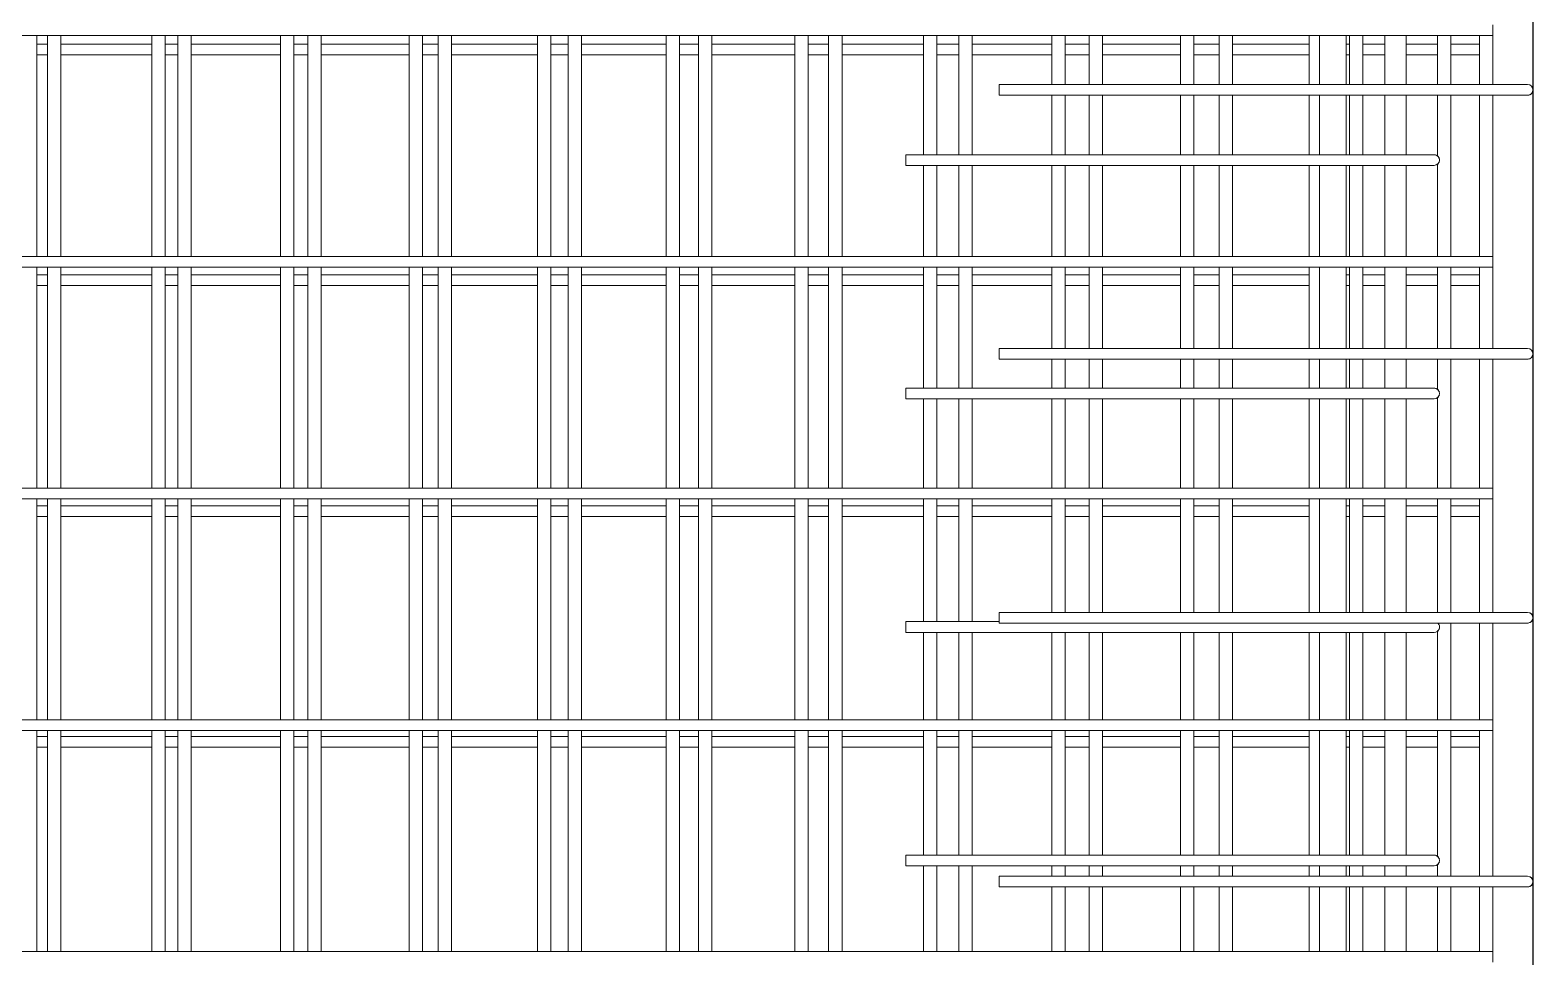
# Model space of a CAD drawing. Header units: millimetres. Extents: x 6744 to 22888, y -3063 to 10037.
# Drawn here: x 11192 to 12319, y 1416 to 2110 of the extents above; entities that cross this region are included whole.
import ezdxf

# ---------------------------------------------------------------- set-up
doc = ezdxf.new("R2010")
doc.units = ezdxf.units.MM
doc.layers.add('A-WALL', color=113, linetype='Continuous', lineweight=25)
doc.layers.add('S-RBAR', color=171, linetype='Continuous', lineweight=18)

msp = doc.modelspace()

# ---------------------------------------------------------------- linework, layer by layer
at = {"layer": 'A-WALL'}
msp.add_line((12318.56745, 2200), (12318.56745, -445), dxfattribs=at)
at = {"layer": 'S-RBAR'}
for p, q in [((10132.56745, 2106.15651), (12288.56745, 2106.15651)), ((11197.44562, 1940.59868), (11197.44562, 2106.15651)), ((11205.56745, 1940.59868), (11205.56745, 2106.15651)), ((11215.56745, 1940.59868), (11215.56745, 2106.15651)), ((11283.78178, 1940.59868), (11283.78178, 2106.15651)), ((11293.78178, 1940.59868), (11293.78178, 2106.15651)), ((11303.11291, 1940.59868), (11303.11291, 2106.15651)), ((11313.11291, 1940.59868), (11313.11291, 2106.15651)), ((11380.11794, 1940.59868), (11380.11794, 2106.15651)), ((11390.11794, 1940.59868), (11390.11794, 2106.15651)), ((11400.65836, 1940.59868), (11400.65836, 2106.15651)), ((11410.65836, 1940.59868), (11410.65836, 2106.15651)), ((11476.4541, 1940.59868), (11476.4541, 2106.15651)), ((11486.4541, 1940.59868), (11486.4541, 2106.15651)), ((11498.20382, 1940.59868), (11498.20382, 2106.15651)), ((11508.20382, 1940.59868), (11508.20382, 2106.15651)), ((11572.79026, 1940.59868), (11572.79026, 2106.15651)), ((11582.79026, 1940.59868), (11582.79026, 2106.15651)), ((11595.74927, 1940.59868), (11595.74927, 2106.15651)), ((11605.74927, 1940.59868), (11605.74927, 2106.15651)), ((11669.12642, 1940.59868), (11669.12642, 2106.15651)), ((11679.12642, 1940.59868), (11679.12642, 2106.15651)), ((11693.29473, 1940.59868), (11693.29473, 2106.15651)), ((11703.29473, 1940.59868), (11703.29473, 2106.15651)), ((11765.46258, 1940.59868), (11765.46258, 2106.15651)), ((11775.46258, 1940.59868), (11775.46258, 2106.15651)), ((11790.84018, 1940.59868), (11790.84018, 2106.15651)), ((11800.84018, 1940.59868), (11800.84018, 2106.15651)), ((11861.79874, 2016.79561), (11861.79874, 2106.15651)), ((11871.79874, 2016.79561), (11871.79874, 2106.15651)), ((11888.38564, 2016.79561), (11888.38564, 2106.15651)), ((11898.38564, 2016.79561), (11898.38564, 2106.15651)), ((11958.1349, 2069.33333), (11958.1349, 2106.15651)), ((11968.1349, 2069.33333), (11968.1349, 2106.15651)), ((11985.93109, 2069.33333), (11985.93109, 2106.15651)), ((11995.93109, 2069.33333), (11995.93109, 2106.15651)), ((12054.47106, 2069.33333), (12054.47106, 2106.15651)), ((12064.47106, 2069.33333), (12064.47106, 2106.15651)), ((12083.47655, 2069.33333), (12083.47655, 2106.15651)), ((12093.47655, 2069.33333), (12093.47655, 2106.15651)), ((12150.80722, 2069.33333), (12150.80722, 2106.15651)), ((12158.56541, 2069.33333), (12158.56541, 2106.15651)), ((12178.56541, 2069.33333), (12178.56541, 2106.15651)), ((12181.022, 2069.33333), (12181.022, 2106.15651)), ((12191.022, 2069.33333), (12191.022, 2106.15651)), ((12207.56745, 2069.33333), (12207.56745, 2106.15651)), ((12223.56745, 2069.33333), (12223.56745, 2106.15651)), ((12247.14338, 2069.33333), (12247.14338, 2106.15651)), ((12257.14338, 2069.33333), (12257.14338, 2106.15651)), ((12278.56745, 2069.33333), (12278.56745, 2106.15651)), ((12288.56745, 2106.15651), (12288.56745, 2114.15651)), ((12288.56745, 2069.33333), (12288.56745, 2106.15651)), ((11197.44562, 2099.53846), (11205.56745, 2099.53846)), ((11215.56745, 2099.53846), (11283.78178, 2099.53846)), ((11293.78178, 2099.53846), (11303.11291, 2099.53846)), ((11313.11291, 2099.53846), (11380.11794, 2099.53846)), ((11390.11794, 2099.53846), (11400.65836, 2099.53846)), ((11410.65836, 2099.53846), (11476.4541, 2099.53846)), ((11486.4541, 2099.53846), (11498.20382, 2099.53846)), ((11508.20382, 2099.53846), (11572.79026, 2099.53846)), ((11582.79026, 2099.53846), (11595.74927, 2099.53846)), ((11605.74927, 2099.53846), (11669.12642, 2099.53846)), ((11679.12642, 2099.53846), (11693.29473, 2099.53846)), ((11703.29473, 2099.53846), (11765.46258, 2099.53846)), ((11775.46258, 2099.53846), (11790.84018, 2099.53846)), ((11800.84018, 2099.53846), (11861.79874, 2099.53846)), ((11871.79874, 2099.53846), (11888.38564, 2099.53846)), ((11898.38564, 2099.53846), (11958.1349, 2099.53846)), ((11968.1349, 2099.53846), (11985.93109, 2099.53846)), ((11995.93109, 2099.53846), (12054.47106, 2099.53846)), ((12064.47106, 2099.53846), (12083.47655, 2099.53846)), ((12093.47655, 2099.53846), (12150.80722, 2099.53846)), ((12178.56541, 2099.53846), (12181.022, 2099.53846)), ((12191.022, 2099.53846), (12207.56745, 2099.53846)), ((12223.56745, 2099.53846), (12247.14338, 2099.53846)), ((12257.14338, 2099.53846), (12278.56745, 2099.53846)), ((11197.44562, 2091.53846), (11205.56745, 2091.53846)), ((11215.56745, 2091.53846), (11283.78178, 2091.53846)), ((11293.78178, 2091.53846), (11303.11291, 2091.53846)), ((11313.11291, 2091.53846), (11380.11794, 2091.53846)), ((11390.11794, 2091.53846), (11400.65836, 2091.53846)), ((11410.65836, 2091.53846), (11476.4541, 2091.53846)), ((11486.4541, 2091.53846), (11498.20382, 2091.53846)), ((11508.20382, 2091.53846), (11572.79026, 2091.53846)), ((11582.79026, 2091.53846), (11595.74927, 2091.53846)), ((11605.74927, 2091.53846), (11669.12642, 2091.53846)), ((11679.12642, 2091.53846), (11693.29473, 2091.53846)), ((11703.29473, 2091.53846), (11765.46258, 2091.53846)), ((11775.46258, 2091.53846), (11790.84018, 2091.53846)), ((11800.84018, 2091.53846), (11861.79874, 2091.53846)), ((11871.79874, 2091.53846), (11888.38564, 2091.53846)), ((11898.38564, 2091.53846), (11958.1349, 2091.53846)), ((11968.1349, 2091.53846), (11985.93109, 2091.53846)), ((11995.93109, 2091.53846), (12054.47106, 2091.53846)), ((12064.47106, 2091.53846), (12083.47655, 2091.53846)), ((12093.47655, 2091.53846), (12150.80722, 2091.53846)), ((12178.56541, 2091.53846), (12181.022, 2091.53846)), ((12191.022, 2091.53846), (12207.56745, 2091.53846)), ((12223.56745, 2091.53846), (12247.14338, 2091.53846)), ((12257.14338, 2091.53846), (12278.56745, 2091.53846)), ((11918.56745, 2069.33333), (12294.56745, 2069.33333)), ((11918.56745, 2061.33333), (11918.56745, 2069.33333)), ((11918.56745, 2061.33333), (12294.56745, 2061.33333)), ((11958.1349, 2016.79561), (11958.1349, 2061.33333)), ((11968.1349, 2016.79561), (11968.1349, 2061.33333)), ((11985.93109, 2016.79561), (11985.93109, 2061.33333)), ((11995.93109, 2016.79561), (11995.93109, 2061.33333)), ((12054.47106, 2016.79561), (12054.47106, 2061.33333)), ((12064.47106, 2016.79561), (12064.47106, 2061.33333)), ((12083.47655, 2016.79561), (12083.47655, 2061.33333)), ((12093.47655, 2016.79561), (12093.47655, 2061.33333)), ((12150.80722, 2016.79561), (12150.80722, 2061.33333)), ((12158.56541, 2016.79561), (12158.56541, 2061.33333)), ((12178.56541, 2016.79561), (12178.56541, 2061.33333)), ((12181.022, 2016.79561), (12181.022, 2061.33333)), ((12191.022, 2016.79561), (12191.022, 2061.33333)), ((12207.56745, 2016.79561), (12207.56745, 2061.33333)), ((12223.56745, 2016.79561), (12223.56745, 2061.33333)), ((12247.14338, 2015.50915), (12247.14338, 2061.33333)), ((12257.14338, 1940.59868), (12257.14338, 2061.33333)), ((12278.56745, 1940.59868), (12278.56745, 2061.33333)), ((12288.56745, 1940.59868), (12288.56745, 2061.33333)), ((12314.56745, 2069.33333), (12294.56745, 2069.33333)), ((12314.56745, 2061.33333), (12294.56745, 2061.33333)), ((12208.56745, 2016.79561), (11848.56745, 2016.79561)), ((11848.56745, 2016.79561), (11848.56745, 2008.79561)), ((12208.56745, 2016.79561), (12244.56745, 2016.79561)), ((12208.56745, 2008.79561), (11848.56745, 2008.79561)), ((11861.79874, 1940.59868), (11861.79874, 2008.79561)), ((11871.79874, 1940.59868), (11871.79874, 2008.79561)), ((11888.38564, 1940.59868), (11888.38564, 2008.79561)), ((11898.38564, 1940.59868), (11898.38564, 2008.79561)), ((11958.1349, 1940.59868), (11958.1349, 2008.79561)), ((11968.1349, 1940.59868), (11968.1349, 2008.79561)), ((11985.93109, 1940.59868), (11985.93109, 2008.79561)), ((11995.93109, 1940.59868), (11995.93109, 2008.79561)), ((12054.47106, 1940.59868), (12054.47106, 2008.79561)), ((12064.47106, 1940.59868), (12064.47106, 2008.79561)), ((12083.47655, 1940.59868), (12083.47655, 2008.79561)), ((12093.47655, 1940.59868), (12093.47655, 2008.79561)), ((12150.80722, 1940.59868), (12150.80722, 2008.79561)), ((12158.56541, 1940.59868), (12158.56541, 2008.79561)), ((12178.56541, 1940.59868), (12178.56541, 2008.79561)), ((12181.022, 1940.59868), (12181.022, 2008.79561)), ((12191.022, 1940.59868), (12191.022, 2008.79561)), ((12207.56745, 1940.59868), (12207.56745, 2008.79561)), ((12208.56745, 2008.79561), (12244.56745, 2008.79561)), ((12223.56745, 1940.59868), (12223.56745, 2008.79561)), ((12247.14338, 1940.59868), (12247.14338, 2010.08207)), ((10132.56745, 1940.59868), (12288.56745, 1940.59868)), ((12288.56745, 1932.59868), (12288.56745, 1940.59868)), ((10132.56745, 1932.59868), (12288.56745, 1932.59868)), ((11197.44562, 1767.04086), (11197.44562, 1932.59868)), ((11197.44562, 1926.71154), (11205.56745, 1926.71154)), ((11205.56745, 1767.04086), (11205.56745, 1932.59868)), ((11215.56745, 1767.04086), (11215.56745, 1932.59868)), ((11215.56745, 1926.71154), (11283.78178, 1926.71154)), ((11283.78178, 1767.04086), (11283.78178, 1932.59868)), ((11293.78178, 1767.04086), (11293.78178, 1932.59868)), ((11293.78178, 1926.71154), (11303.11291, 1926.71154)), ((11303.11291, 1767.04086), (11303.11291, 1932.59868)), ((11313.11291, 1767.04086), (11313.11291, 1932.59868)), ((11313.11291, 1926.71154), (11380.11794, 1926.71154)), ((11380.11794, 1767.04086), (11380.11794, 1932.59868)), ((11390.11794, 1767.04086), (11390.11794, 1932.59868)), ((11390.11794, 1926.71154), (11400.65836, 1926.71154)), ((11400.65836, 1767.04086), (11400.65836, 1932.59868)), ((11410.65836, 1767.04086), (11410.65836, 1932.59868)), ((11410.65836, 1926.71154), (11476.4541, 1926.71154)), ((11476.4541, 1767.04086), (11476.4541, 1932.59868)), ((11486.4541, 1767.04086), (11486.4541, 1932.59868)), ((11486.4541, 1926.71154), (11498.20382, 1926.71154)), ((11498.20382, 1767.04086), (11498.20382, 1932.59868)), ((11508.20382, 1767.04086), (11508.20382, 1932.59868)), ((11508.20382, 1926.71154), (11572.79026, 1926.71154)), ((11572.79026, 1767.04086), (11572.79026, 1932.59868)), ((11582.79026, 1767.04086), (11582.79026, 1932.59868)), ((11582.79026, 1926.71154), (11595.74927, 1926.71154)), ((11595.74927, 1767.04086), (11595.74927, 1932.59868)), ((11605.74927, 1767.04086), (11605.74927, 1932.59868)), ((11605.74927, 1926.71154), (11669.12642, 1926.71154)), ((11669.12642, 1767.04086), (11669.12642, 1932.59868)), ((11679.12642, 1767.04086), (11679.12642, 1932.59868)), ((11679.12642, 1926.71154), (11693.29473, 1926.71154)), ((11693.29473, 1767.04086), (11693.29473, 1932.59868)), ((11703.29473, 1767.04086), (11703.29473, 1932.59868)), ((11703.29473, 1926.71154), (11765.46258, 1926.71154)), ((11765.46258, 1767.04086), (11765.46258, 1932.59868)), ((11775.46258, 1767.04086), (11775.46258, 1932.59868)), ((11775.46258, 1926.71154), (11790.84018, 1926.71154)), ((11790.84018, 1767.04086), (11790.84018, 1932.59868)), ((11800.84018, 1767.04086), (11800.84018, 1932.59868)), ((11800.84018, 1926.71154), (11861.79874, 1926.71154)), ((11861.79874, 1841.9237), (11861.79874, 1932.59868)), ((11871.79874, 1841.9237), (11871.79874, 1932.59868)), ((11871.79874, 1926.71154), (11888.38564, 1926.71154)), ((11888.38564, 1841.9237), (11888.38564, 1932.59868)), ((11898.38564, 1841.9237), (11898.38564, 1932.59868)), ((11898.38564, 1926.71154), (11958.1349, 1926.71154)), ((11958.1349, 1871.66667), (11958.1349, 1932.59868)), ((11968.1349, 1871.66667), (11968.1349, 1932.59868)), ((11968.1349, 1926.71154), (11985.93109, 1926.71154)), ((11985.93109, 1871.66667), (11985.93109, 1932.59868)), ((11995.93109, 1871.66667), (11995.93109, 1932.59868)), ((11995.93109, 1926.71154), (12054.47106, 1926.71154)), ((12054.47106, 1871.66667), (12054.47106, 1932.59868)), ((12064.47106, 1871.66667), (12064.47106, 1932.59868)), ((12064.47106, 1926.71154), (12083.47655, 1926.71154)), ((12083.47655, 1871.66667), (12083.47655, 1932.59868)), ((12093.47655, 1871.66667), (12093.47655, 1932.59868)), ((12093.47655, 1926.71154), (12150.80722, 1926.71154)), ((12150.80722, 1871.66667), (12150.80722, 1932.59868)), ((12158.56541, 1871.66667), (12158.56541, 1932.59868)), ((12178.56541, 1871.66667), (12178.56541, 1932.59868)), ((12178.56541, 1926.71154), (12181.022, 1926.71154)), ((12181.022, 1871.66667), (12181.022, 1932.59868)), ((12191.022, 1871.66667), (12191.022, 1932.59868)), ((12191.022, 1926.71154), (12207.56745, 1926.71154)), ((12207.56745, 1871.66667), (12207.56745, 1932.59868)), ((12223.56745, 1871.66667), (12223.56745, 1932.59868)), ((12223.56745, 1926.71154), (12247.14338, 1926.71154)), ((12247.14338, 1871.66667), (12247.14338, 1932.59868)), ((12257.14338, 1871.66667), (12257.14338, 1932.59868)), ((12257.14338, 1926.71154), (12278.56745, 1926.71154)), ((12278.56745, 1871.66667), (12278.56745, 1932.59868)), ((12288.56745, 1871.66667), (12288.56745, 1932.59868)), ((11197.44562, 1918.71154), (11205.56745, 1918.71154)), ((11215.56745, 1918.71154), (11283.78178, 1918.71154)), ((11293.78178, 1918.71154), (11303.11291, 1918.71154)), ((11313.11291, 1918.71154), (11380.11794, 1918.71154)), ((11390.11794, 1918.71154), (11400.65836, 1918.71154)), ((11410.65836, 1918.71154), (11476.4541, 1918.71154)), ((11486.4541, 1918.71154), (11498.20382, 1918.71154)), ((11508.20382, 1918.71154), (11572.79026, 1918.71154)), ((11582.79026, 1918.71154), (11595.74927, 1918.71154)), ((11605.74927, 1918.71154), (11669.12642, 1918.71154)), ((11679.12642, 1918.71154), (11693.29473, 1918.71154)), ((11703.29473, 1918.71154), (11765.46258, 1918.71154)), ((11775.46258, 1918.71154), (11790.84018, 1918.71154)), ((11800.84018, 1918.71154), (11861.79874, 1918.71154)), ((11871.79874, 1918.71154), (11888.38564, 1918.71154)), ((11898.38564, 1918.71154), (11958.1349, 1918.71154)), ((11968.1349, 1918.71154), (11985.93109, 1918.71154)), ((11995.93109, 1918.71154), (12054.47106, 1918.71154)), ((12064.47106, 1918.71154), (12083.47655, 1918.71154)), ((12093.47655, 1918.71154), (12150.80722, 1918.71154)), ((12178.56541, 1918.71154), (12181.022, 1918.71154)), ((12191.022, 1918.71154), (12207.56745, 1918.71154)), ((12223.56745, 1918.71154), (12247.14338, 1918.71154)), ((12257.14338, 1918.71154), (12278.56745, 1918.71154)), ((11918.56745, 1871.66667), (12294.56745, 1871.66667)), ((11918.56745, 1863.66667), (11918.56745, 1871.66667)), ((12314.56745, 1871.66667), (12294.56745, 1871.66667)), ((11918.56745, 1863.66667), (12294.56745, 1863.66667)), ((11958.1349, 1841.9237), (11958.1349, 1863.66667)), ((11968.1349, 1841.9237), (11968.1349, 1863.66667)), ((11985.93109, 1841.9237), (11985.93109, 1863.66667)), ((11995.93109, 1841.9237), (11995.93109, 1863.66667)), ((12054.47106, 1841.9237), (12054.47106, 1863.66667)), ((12064.47106, 1841.9237), (12064.47106, 1863.66667)), ((12083.47655, 1841.9237), (12083.47655, 1863.66667)), ((12093.47655, 1841.9237), (12093.47655, 1863.66667)), ((12150.80722, 1841.9237), (12150.80722, 1863.66667)), ((12158.56541, 1841.9237), (12158.56541, 1863.66667)), ((12178.56541, 1841.9237), (12178.56541, 1863.66667)), ((12181.022, 1841.9237), (12181.022, 1863.66667)), ((12191.022, 1841.9237), (12191.022, 1863.66667)), ((12207.56745, 1841.9237), (12207.56745, 1863.66667)), ((12223.56745, 1841.9237), (12223.56745, 1863.66667)), ((12247.14338, 1840.63723), (12247.14338, 1863.66667)), ((12257.14338, 1767.04086), (12257.14338, 1863.66667)), ((12278.56745, 1767.04086), (12278.56745, 1863.66667)), ((12288.56745, 1767.04086), (12288.56745, 1863.66667)), ((12314.56745, 1863.66667), (12294.56745, 1863.66667)), ((12208.56745, 1841.9237), (11848.56745, 1841.9237)), ((11848.56745, 1841.9237), (11848.56745, 1833.9237)), ((12208.56745, 1841.9237), (12244.56745, 1841.9237)), ((12208.56745, 1833.9237), (11848.56745, 1833.9237)), ((11861.79874, 1767.04086), (11861.79874, 1833.9237)), ((11871.79874, 1767.04086), (11871.79874, 1833.9237)), ((11888.38564, 1767.04086), (11888.38564, 1833.9237)), ((11898.38564, 1767.04086), (11898.38564, 1833.9237)), ((11958.1349, 1767.04086), (11958.1349, 1833.9237)), ((11968.1349, 1767.04086), (11968.1349, 1833.9237)), ((11985.93109, 1767.04086), (11985.93109, 1833.9237)), ((11995.93109, 1767.04086), (11995.93109, 1833.9237)), ((12054.47106, 1767.04086), (12054.47106, 1833.9237)), ((12064.47106, 1767.04086), (12064.47106, 1833.9237)), ((12083.47655, 1767.04086), (12083.47655, 1833.9237)), ((12093.47655, 1767.04086), (12093.47655, 1833.9237)), ((12150.80722, 1767.04086), (12150.80722, 1833.9237)), ((12158.56541, 1767.04086), (12158.56541, 1833.9237)), ((12178.56541, 1767.04086), (12178.56541, 1833.9237)), ((12181.022, 1767.04086), (12181.022, 1833.9237)), ((12191.022, 1767.04086), (12191.022, 1833.9237)), ((12207.56745, 1767.04086), (12207.56745, 1833.9237)), ((12208.56745, 1833.9237), (12244.56745, 1833.9237)), ((12223.56745, 1767.04086), (12223.56745, 1833.9237)), ((12247.14338, 1767.04086), (12247.14338, 1835.21016)), ((10132.56745, 1767.04086), (12288.56745, 1767.04086)), ((10132.56745, 1759.04086), (12288.56745, 1759.04086)), ((11197.44562, 1593.48303), (11197.44562, 1759.04086)), ((11205.56745, 1593.48303), (11205.56745, 1759.04086)), ((11215.56745, 1593.48303), (11215.56745, 1759.04086)), ((11283.78178, 1593.48303), (11283.78178, 1759.04086)), ((11293.78178, 1593.48303), (11293.78178, 1759.04086)), ((11303.11291, 1593.48303), (11303.11291, 1759.04086)), ((11313.11291, 1593.48303), (11313.11291, 1759.04086)), ((11380.11794, 1593.48303), (11380.11794, 1759.04086)), ((11390.11794, 1593.48303), (11390.11794, 1759.04086)), ((11400.65836, 1593.48303), (11400.65836, 1759.04086)), ((11410.65836, 1593.48303), (11410.65836, 1759.04086)), ((11476.4541, 1593.48303), (11476.4541, 1759.04086)), ((11486.4541, 1593.48303), (11486.4541, 1759.04086)), ((11498.20382, 1593.48303), (11498.20382, 1759.04086)), ((11508.20382, 1593.48303), (11508.20382, 1759.04086)), ((11572.79026, 1593.48303), (11572.79026, 1759.04086)), ((11582.79026, 1593.48303), (11582.79026, 1759.04086)), ((11595.74927, 1593.48303), (11595.74927, 1759.04086)), ((11605.74927, 1593.48303), (11605.74927, 1759.04086)), ((11669.12642, 1593.48303), (11669.12642, 1759.04086)), ((11679.12642, 1593.48303), (11679.12642, 1759.04086)), ((11693.29473, 1593.48303), (11693.29473, 1759.04086)), ((11703.29473, 1593.48303), (11703.29473, 1759.04086)), ((11765.46258, 1593.48303), (11765.46258, 1759.04086)), ((11775.46258, 1593.48303), (11775.46258, 1759.04086)), ((11790.84018, 1593.48303), (11790.84018, 1759.04086)), ((11800.84018, 1593.48303), (11800.84018, 1759.04086)), ((11861.79874, 1667.05178), (11861.79874, 1759.04086)), ((11871.79874, 1667.05178), (11871.79874, 1759.04086)), ((11888.38564, 1667.05178), (11888.38564, 1759.04086)), ((11898.38564, 1667.05178), (11898.38564, 1759.04086)), ((11958.1349, 1674), (11958.1349, 1759.04086)), ((11968.1349, 1674), (11968.1349, 1759.04086)), ((11985.93109, 1674), (11985.93109, 1759.04086)), ((11995.93109, 1674), (11995.93109, 1759.04086)), ((12054.47106, 1674), (12054.47106, 1759.04086)), ((12064.47106, 1674), (12064.47106, 1759.04086)), ((12083.47655, 1674), (12083.47655, 1759.04086)), ((12093.47655, 1674), (12093.47655, 1759.04086)), ((12150.80722, 1674), (12150.80722, 1759.04086)), ((12158.56541, 1674), (12158.56541, 1759.04086)), ((12178.56541, 1674), (12178.56541, 1759.04086)), ((12181.022, 1674), (12181.022, 1759.04086)), ((12191.022, 1674), (12191.022, 1759.04086)), ((12207.56745, 1674), (12207.56745, 1759.04086)), ((12223.56745, 1674), (12223.56745, 1759.04086)), ((12247.14338, 1674), (12247.14338, 1759.04086)), ((12257.14338, 1674), (12257.14338, 1759.04086)), ((12278.56745, 1674), (12278.56745, 1759.04086)), ((12288.56745, 1759.04086), (12288.56745, 1767.04086)), ((12288.56745, 1674), (12288.56745, 1759.04086)), ((11197.44562, 1753.88462), (11205.56745, 1753.88462)), ((11197.44562, 1745.88462), (11205.56745, 1745.88462)), ((11215.56745, 1753.88462), (11283.78178, 1753.88462)), ((11215.56745, 1745.88462), (11283.78178, 1745.88462)), ((11293.78178, 1753.88462), (11303.11291, 1753.88462)), ((11293.78178, 1745.88462), (11303.11291, 1745.88462)), ((11313.11291, 1753.88462), (11380.11794, 1753.88462)), ((11313.11291, 1745.88462), (11380.11794, 1745.88462)), ((11390.11794, 1753.88462), (11400.65836, 1753.88462)), ((11390.11794, 1745.88462), (11400.65836, 1745.88462)), ((11410.65836, 1753.88462), (11476.4541, 1753.88462)), ((11410.65836, 1745.88462), (11476.4541, 1745.88462)), ((11486.4541, 1753.88462), (11498.20382, 1753.88462)), ((11486.4541, 1745.88462), (11498.20382, 1745.88462)), ((11508.20382, 1753.88462), (11572.79026, 1753.88462)), ((11508.20382, 1745.88462), (11572.79026, 1745.88462)), ((11582.79026, 1753.88462), (11595.74927, 1753.88462)), ((11582.79026, 1745.88462), (11595.74927, 1745.88462)), ((11605.74927, 1753.88462), (11669.12642, 1753.88462)), ((11605.74927, 1745.88462), (11669.12642, 1745.88462)), ((11679.12642, 1753.88462), (11693.29473, 1753.88462)), ((11679.12642, 1745.88462), (11693.29473, 1745.88462)), ((11703.29473, 1753.88462), (11765.46258, 1753.88462)), ((11703.29473, 1745.88462), (11765.46258, 1745.88462)), ((11775.46258, 1753.88462), (11790.84018, 1753.88462)), ((11775.46258, 1745.88462), (11790.84018, 1745.88462)), ((11800.84018, 1753.88462), (11861.79874, 1753.88462)), ((11800.84018, 1745.88462), (11861.79874, 1745.88462)), ((11871.79874, 1753.88462), (11888.38564, 1753.88462)), ((11871.79874, 1745.88462), (11888.38564, 1745.88462)), ((11898.38564, 1753.88462), (11958.1349, 1753.88462)), ((11898.38564, 1745.88462), (11958.1349, 1745.88462)), ((11968.1349, 1753.88462), (11985.93109, 1753.88462)), ((11968.1349, 1745.88462), (11985.93109, 1745.88462)), ((11995.93109, 1753.88462), (12054.47106, 1753.88462)), ((11995.93109, 1745.88462), (12054.47106, 1745.88462)), ((12064.47106, 1753.88462), (12083.47655, 1753.88462)), ((12064.47106, 1745.88462), (12083.47655, 1745.88462)), ((12093.47655, 1753.88462), (12150.80722, 1753.88462)), ((12093.47655, 1745.88462), (12150.80722, 1745.88462)), ((12178.56541, 1753.88462), (12181.022, 1753.88462)), ((12178.56541, 1745.88462), (12181.022, 1745.88462)), ((12191.022, 1753.88462), (12207.56745, 1753.88462)), ((12191.022, 1745.88462), (12207.56745, 1745.88462)), ((12223.56745, 1753.88462), (12247.14338, 1753.88462)), ((12223.56745, 1745.88462), (12247.14338, 1745.88462)), ((12257.14338, 1753.88462), (12278.56745, 1753.88462)), ((12257.14338, 1745.88462), (12278.56745, 1745.88462)), ((11918.56745, 1667.05178), (11848.56745, 1667.05178)), ((11848.56745, 1667.05178), (11848.56745, 1659.05178)), ((11918.56745, 1674), (12294.56745, 1674)), ((11918.56745, 1666), (11918.56745, 1674)), ((12314.56745, 1674), (12294.56745, 1674)), ((12208.56745, 1659.05178), (11848.56745, 1659.05178)), ((11861.79874, 1593.48303), (11861.79874, 1659.05178)), ((11871.79874, 1593.48303), (11871.79874, 1659.05178)), ((11888.38564, 1593.48303), (11888.38564, 1659.05178)), ((11898.38564, 1593.48303), (11898.38564, 1659.05178)), ((11918.56745, 1666), (12294.56745, 1666)), ((11958.1349, 1593.48303), (11958.1349, 1659.05178)), ((11968.1349, 1593.48303), (11968.1349, 1659.05178)), ((11985.93109, 1593.48303), (11985.93109, 1659.05178)), ((11995.93109, 1593.48303), (11995.93109, 1659.05178)), ((12054.47106, 1593.48303), (12054.47106, 1659.05178)), ((12064.47106, 1593.48303), (12064.47106, 1659.05178)), ((12083.47655, 1593.48303), (12083.47655, 1659.05178)), ((12093.47655, 1593.48303), (12093.47655, 1659.05178)), ((12150.80722, 1593.48303), (12150.80722, 1659.05178)), ((12158.56541, 1593.48303), (12158.56541, 1659.05178)), ((12178.56541, 1593.48303), (12178.56541, 1659.05178)), ((12181.022, 1593.48303), (12181.022, 1659.05178)), ((12191.022, 1593.48303), (12191.022, 1659.05178)), ((12207.56745, 1593.48303), (12207.56745, 1659.05178)), ((12208.56745, 1659.05178), (12244.56745, 1659.05178)), ((12223.56745, 1593.48303), (12223.56745, 1659.05178)), ((12247.14338, 1593.48303), (12247.14338, 1660.33824)), ((12257.14338, 1593.48303), (12257.14338, 1666)), ((12278.56745, 1593.48303), (12278.56745, 1666)), ((12288.56745, 1593.48303), (12288.56745, 1666)), ((12314.56745, 1666), (12294.56745, 1666)), ((10132.56745, 1593.48303), (12288.56745, 1593.48303)), ((12288.56745, 1585.48303), (12288.56745, 1593.48303)), ((10132.56745, 1585.48303), (12288.56745, 1585.48303)), ((11197.44562, 1419.9252), (11197.44562, 1585.48303)), ((11197.44562, 1581.05769), (11205.56745, 1581.05769)), ((11205.56745, 1419.9252), (11205.56745, 1585.48303)), ((11215.56745, 1419.9252), (11215.56745, 1585.48303)), ((11215.56745, 1581.05769), (11283.78178, 1581.05769)), ((11283.78178, 1419.9252), (11283.78178, 1585.48303)), ((11293.78178, 1419.9252), (11293.78178, 1585.48303)), ((11293.78178, 1581.05769), (11303.11291, 1581.05769)), ((11303.11291, 1419.9252), (11303.11291, 1585.48303)), ((11313.11291, 1419.9252), (11313.11291, 1585.48303)), ((11313.11291, 1581.05769), (11380.11794, 1581.05769)), ((11380.11794, 1419.9252), (11380.11794, 1585.48303)), ((11390.11794, 1419.9252), (11390.11794, 1585.48303)), ((11390.11794, 1581.05769), (11400.65836, 1581.05769)), ((11400.65836, 1419.9252), (11400.65836, 1585.48303)), ((11410.65836, 1419.9252), (11410.65836, 1585.48303)), ((11410.65836, 1581.05769), (11476.4541, 1581.05769)), ((11476.4541, 1419.9252), (11476.4541, 1585.48303)), ((11486.4541, 1419.9252), (11486.4541, 1585.48303)), ((11486.4541, 1581.05769), (11498.20382, 1581.05769)), ((11498.20382, 1419.9252), (11498.20382, 1585.48303)), ((11508.20382, 1419.9252), (11508.20382, 1585.48303)), ((11508.20382, 1581.05769), (11572.79026, 1581.05769)), ((11572.79026, 1419.9252), (11572.79026, 1585.48303)), ((11582.79026, 1419.9252), (11582.79026, 1585.48303)), ((11582.79026, 1581.05769), (11595.74927, 1581.05769)), ((11595.74927, 1419.9252), (11595.74927, 1585.48303)), ((11605.74927, 1419.9252), (11605.74927, 1585.48303)), ((11605.74927, 1581.05769), (11669.12642, 1581.05769)), ((11669.12642, 1419.9252), (11669.12642, 1585.48303)), ((11679.12642, 1419.9252), (11679.12642, 1585.48303)), ((11679.12642, 1581.05769), (11693.29473, 1581.05769)), ((11693.29473, 1419.9252), (11693.29473, 1585.48303)), ((11703.29473, 1419.9252), (11703.29473, 1585.48303)), ((11703.29473, 1581.05769), (11765.46258, 1581.05769)), ((11765.46258, 1419.9252), (11765.46258, 1585.48303)), ((11775.46258, 1419.9252), (11775.46258, 1585.48303)), ((11775.46258, 1581.05769), (11790.84018, 1581.05769)), ((11790.84018, 1419.9252), (11790.84018, 1585.48303)), ((11800.84018, 1419.9252), (11800.84018, 1585.48303)), ((11800.84018, 1581.05769), (11861.79874, 1581.05769)), ((11861.79874, 1492.17987), (11861.79874, 1585.48303)), ((11871.79874, 1492.17987), (11871.79874, 1585.48303)), ((11871.79874, 1581.05769), (11888.38564, 1581.05769)), ((11888.38564, 1492.17987), (11888.38564, 1585.48303)), ((11898.38564, 1492.17987), (11898.38564, 1585.48303)), ((11898.38564, 1581.05769), (11958.1349, 1581.05769)), ((11958.1349, 1492.17987), (11958.1349, 1585.48303)), ((11968.1349, 1492.17987), (11968.1349, 1585.48303)), ((11968.1349, 1581.05769), (11985.93109, 1581.05769)), ((11985.93109, 1492.17987), (11985.93109, 1585.48303)), ((11995.93109, 1492.17987), (11995.93109, 1585.48303)), ((11995.93109, 1581.05769), (12054.47106, 1581.05769)), ((12054.47106, 1492.17987), (12054.47106, 1585.48303)), ((12064.47106, 1492.17987), (12064.47106, 1585.48303)), ((12064.47106, 1581.05769), (12083.47655, 1581.05769)), ((12083.47655, 1492.17987), (12083.47655, 1585.48303)), ((12093.47655, 1492.17987), (12093.47655, 1585.48303)), ((12093.47655, 1581.05769), (12150.80722, 1581.05769)), ((12150.80722, 1492.17987), (12150.80722, 1585.48303)), ((12158.56541, 1492.17987), (12158.56541, 1585.48303)), ((12178.56541, 1492.17987), (12178.56541, 1585.48303)), ((12178.56541, 1581.05769), (12181.022, 1581.05769)), ((12181.022, 1492.17987), (12181.022, 1585.48303)), ((12191.022, 1492.17987), (12191.022, 1585.48303)), ((12191.022, 1581.05769), (12207.56745, 1581.05769)), ((12207.56745, 1492.17987), (12207.56745, 1585.48303)), ((12223.56745, 1492.17987), (12223.56745, 1585.48303)), ((12223.56745, 1581.05769), (12247.14338, 1581.05769)), ((12247.14338, 1490.89341), (12247.14338, 1585.48303)), ((12257.14338, 1476.33333), (12257.14338, 1585.48303)), ((12257.14338, 1581.05769), (12278.56745, 1581.05769)), ((12278.56745, 1476.33333), (12278.56745, 1585.48303)), ((12288.56745, 1476.33333), (12288.56745, 1585.48303)), ((11197.44562, 1573.05769), (11205.56745, 1573.05769)), ((11215.56745, 1573.05769), (11283.78178, 1573.05769)), ((11293.78178, 1573.05769), (11303.11291, 1573.05769)), ((11313.11291, 1573.05769), (11380.11794, 1573.05769)), ((11390.11794, 1573.05769), (11400.65836, 1573.05769)), ((11410.65836, 1573.05769), (11476.4541, 1573.05769)), ((11486.4541, 1573.05769), (11498.20382, 1573.05769)), ((11508.20382, 1573.05769), (11572.79026, 1573.05769)), ((11582.79026, 1573.05769), (11595.74927, 1573.05769)), ((11605.74927, 1573.05769), (11669.12642, 1573.05769)), ((11679.12642, 1573.05769), (11693.29473, 1573.05769)), ((11703.29473, 1573.05769), (11765.46258, 1573.05769)), ((11775.46258, 1573.05769), (11790.84018, 1573.05769)), ((11800.84018, 1573.05769), (11861.79874, 1573.05769)), ((11871.79874, 1573.05769), (11888.38564, 1573.05769)), ((11898.38564, 1573.05769), (11958.1349, 1573.05769)), ((11968.1349, 1573.05769), (11985.93109, 1573.05769)), ((11995.93109, 1573.05769), (12054.47106, 1573.05769)), ((12064.47106, 1573.05769), (12083.47655, 1573.05769)), ((12093.47655, 1573.05769), (12150.80722, 1573.05769)), ((12178.56541, 1573.05769), (12181.022, 1573.05769)), ((12191.022, 1573.05769), (12207.56745, 1573.05769)), ((12223.56745, 1573.05769), (12247.14338, 1573.05769)), ((12257.14338, 1573.05769), (12278.56745, 1573.05769)), ((12208.56745, 1492.17987), (11848.56745, 1492.17987)), ((11848.56745, 1492.17987), (11848.56745, 1484.17987)), ((12208.56745, 1492.17987), (12244.56745, 1492.17987)), ((12208.56745, 1484.17987), (11848.56745, 1484.17987)), ((11861.79874, 1419.9252), (11861.79874, 1484.17987)), ((11871.79874, 1419.9252), (11871.79874, 1484.17987)), ((11888.38564, 1419.9252), (11888.38564, 1484.17987)), ((11898.38564, 1419.9252), (11898.38564, 1484.17987)), ((11918.56745, 1476.33333), (12294.56745, 1476.33333)), ((11918.56745, 1468.33333), (11918.56745, 1476.33333)), ((11958.1349, 1476.33333), (11958.1349, 1484.17987)), ((11968.1349, 1476.33333), (11968.1349, 1484.17987)), ((11985.93109, 1476.33333), (11985.93109, 1484.17987)), ((11995.93109, 1476.33333), (11995.93109, 1484.17987)), ((12054.47106, 1476.33333), (12054.47106, 1484.17987)), ((12064.47106, 1476.33333), (12064.47106, 1484.17987)), ((12083.47655, 1476.33333), (12083.47655, 1484.17987)), ((12093.47655, 1476.33333), (12093.47655, 1484.17987)), ((12150.80722, 1476.33333), (12150.80722, 1484.17987)), ((12158.56541, 1476.33333), (12158.56541, 1484.17987)), ((12178.56541, 1476.33333), (12178.56541, 1484.17987)), ((12181.022, 1476.33333), (12181.022, 1484.17987)), ((12191.022, 1476.33333), (12191.022, 1484.17987)), ((12207.56745, 1476.33333), (12207.56745, 1484.17987)), ((12208.56745, 1484.17987), (12244.56745, 1484.17987)), ((12223.56745, 1476.33333), (12223.56745, 1484.17987)), ((12247.14338, 1476.33333), (12247.14338, 1485.46633)), ((12314.56745, 1476.33333), (12294.56745, 1476.33333)), ((11918.56745, 1468.33333), (12294.56745, 1468.33333)), ((11958.1349, 1419.9252), (11958.1349, 1468.33333)), ((11968.1349, 1419.9252), (11968.1349, 1468.33333)), ((11985.93109, 1419.9252), (11985.93109, 1468.33333)), ((11995.93109, 1419.9252), (11995.93109, 1468.33333)), ((12054.47106, 1419.9252), (12054.47106, 1468.33333)), ((12064.47106, 1419.9252), (12064.47106, 1468.33333)), ((12083.47655, 1419.9252), (12083.47655, 1468.33333)), ((12093.47655, 1419.9252), (12093.47655, 1468.33333)), ((12150.80722, 1419.9252), (12150.80722, 1468.33333)), ((12158.56541, 1419.9252), (12158.56541, 1468.33333)), ((12178.56541, 1419.9252), (12178.56541, 1468.33333)), ((12181.022, 1419.9252), (12181.022, 1468.33333)), ((12191.022, 1419.9252), (12191.022, 1468.33333)), ((12207.56745, 1419.9252), (12207.56745, 1468.33333)), ((12223.56745, 1419.9252), (12223.56745, 1468.33333)), ((12247.14338, 1419.9252), (12247.14338, 1468.33333)), ((12257.14338, 1419.9252), (12257.14338, 1468.33333)), ((12278.56745, 1419.9252), (12278.56745, 1468.33333)), ((12288.56745, 1419.9252), (12288.56745, 1468.33333)), ((12314.56745, 1468.33333), (12294.56745, 1468.33333)), ((10132.56745, 1419.9252), (12288.56745, 1419.9252)), ((12288.56745, 1411.9252), (12288.56745, 1419.9252))]:
    msp.add_line(p, q, dxfattribs=at)
for centre, start, end in [((12314.56745, 2065.33333), 270, 90), ((12314.56745, 2065.33333), 270, 285), ((12314.56745, 2065.33333), 15, 60), ((12314.56745, 2065.33333), 300, 345), ((12244.56745, 2012.79561), 75, 90), ((12244.56745, 2012.79561), 270, 90), ((12244.56745, 2012.79561), 15, 60), ((12244.56745, 2012.79561), 300, 345), ((12314.56745, 1867.66667), 270, 90), ((12314.56745, 1867.66667), 15, 60), ((12314.56745, 1867.66667), 270, 285), ((12314.56745, 1867.66667), 300, 345), ((12244.56745, 1837.9237), 75, 90), ((12244.56745, 1837.9237), 270, 90), ((12244.56745, 1837.9237), 15, 60), ((12244.56745, 1837.9237), 300, 345), ((12314.56745, 1670), 270, 90), ((12314.56745, 1670), 15, 60), ((12314.56745, 1670), 300, 345), ((12244.56745, 1663.05178), 270, 45), ((12244.56745, 1663.05178), 300, 345), ((12244.56745, 1663.05178), 15, 45), ((12314.56745, 1670), 270, 285), ((12244.56745, 1488.17987), 75, 90), ((12244.56745, 1488.17987), 270, 90), ((12244.56745, 1488.17987), 15, 60), ((12244.56745, 1488.17987), 300, 345), ((12314.56745, 1472.33333), 270, 90), ((12314.56745, 1472.33333), 15, 60), ((12314.56745, 1472.33333), 270, 285), ((12314.56745, 1472.33333), 300, 345)]:
    msp.add_arc(centre, 4, start, end, dxfattribs=at)

doc.saveas('drawing.dxf')
